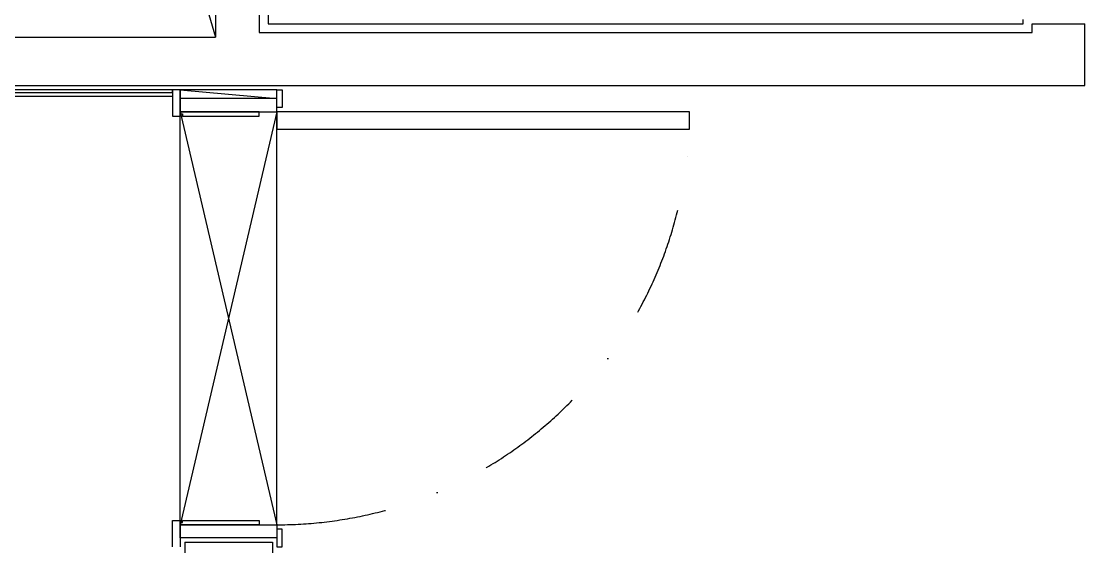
# Model space of a CAD drawing. Header units: millimetres. Extents: x -33000 to 294000, y 0 to 42408.
# Drawn here: x 18587 to 21010, y 15555 to 16750 of the extents above; entities that cross this region are included whole.
import ezdxf

# ---------------------------------------------------------------- set-up
doc = ezdxf.new("R2010")
doc.units = ezdxf.units.MM
doc.header["$LTSCALE"] = 50
doc.linetypes.add('DASHDOTX2', pattern=[2, 1, -0.5, 0, -0.5])
doc.layers.add('arch', color=8, linetype='Continuous')

msp = doc.modelspace()

# ---------------------------------------------------------------- linework, layer by layer
at = {"layer": 'arch'}
for p, q in [((18589.6, 18234.5), (19029.6, 16714.5)), ((19149.6, 18114.5), (19149.6, 16744.5)), ((19149.6, 16744.5), (20869.6, 16744.5)), ((20869.6, 16744.5), (20869.6, 16754.5)), ((18931.6, 16594.5), (17559.6, 16594.5)), ((18931.6, 16588.5), (18931.6, 16594.5)), ((18949.6, 16594.5), (18949.6, 16574.5)), ((19169.6, 16594.5), (18949.6, 16594.5)), ((18949.6, 16594.5), (19169.6, 16574.5)), ((19169.6, 16574.5), (19169.6, 16594.5)), ((19169.6, 16554.5), (19169.6, 16594.5)), ((19169.6, 16594.5), (19181.6, 16594.5)), ((19181.6, 16594.5), (19181.6, 16554.5)), ((17559.6, 16588.5), (18931.6, 16588.5)), ((17559.6, 16588.5), (18931.6, 16588.5)), ((18931.6, 16579.5), (17559.6, 16579.5)), ((18931.6, 16588.5), (18931.6, 16579.5)), ((19169.6, 16574.5), (18949.6, 16574.5)), ((18949.6, 16574.5), (18949.6, 16544.5)), ((19169.6, 16544.5), (19169.6, 16574.5)), ((18949.6, 16544.5), (19169.6, 16544.5)), ((18949.6, 16544.5), (18949.6, 16539.5)), ((19129.6, 16544.5), (18949.6, 16544.5)), ((18949.6, 15604.5), (18949.6, 16544.5)), ((18949.6, 16544.5), (19169.6, 15604.5)), ((19169.6, 16544.5), (18949.6, 15604.5)), ((19129.6, 16534.5), (19129.6, 16544.5)), ((19181.6, 16554.5), (19169.6, 16554.5)), ((19169.6, 15604.5), (19169.6, 16544.5)), ((18949.6, 16539.5), (18954.6, 16539.5)), ((18954.6, 16539.5), (18954.6, 16534.5)), ((18954.6, 16534.5), (19129.6, 16534.5)), ((18949.6, 15604.5), (18949.6, 15609.5)), ((18949.6, 15609.5), (18954.6, 15609.5)), ((18949.6, 15574.5), (18949.6, 15604.5)), ((18949.6, 15604.5), (19169.6, 15604.5)), ((19129.6, 15604.5), (18949.6, 15604.5)), ((18954.6, 15609.5), (18954.6, 15614.5)), ((18954.6, 15614.5), (19129.6, 15614.5)), ((19129.6, 15614.5), (19129.6, 15604.5)), ((19169.6, 15604.5), (19169.6, 15574.5)), ((19169.6, 15574.5), (18949.6, 15574.5)), ((19181.6, 15594.5), (19169.6, 15594.5)), ((19169.6, 15594.5), (19169.6, 15554.5)), ((19181.6, 15554.5), (19181.6, 15594.5)), ((18959.6, 15564.5), (18959.6, 12974.5)), ((18959.6, 15564.5), (19159.6, 15564.5)), ((19159.6, 15564.5), (19159.6, 12974.5)), ((19169.6, 15554.5), (19181.6, 15554.5))]:
    msp.add_line(p, q, dxfattribs=at)
at = {"layer": 'arch', "ltscale": 2}
for p, q in [((19029.6, 18234.5), (19029.6, 16714.5)), ((19129.6, 18134.5), (19129.6, 16724.5)), ((20889.6, 16724.5), (20889.6, 16744.5)), ((20889.6, 16744.5), (21009.6, 16744.5)), ((21009.6, 16604.5), (21009.6, 16744.5)), ((18489.6, 16714.5), (19029.6, 16714.5)), ((19129.6, 16724.5), (20889.6, 16724.5)), ((18489.6, 16604.5), (21009.6, 16604.5))]:
    msp.add_line(p, q, dxfattribs=at)
at = {"layer": 'arch', "linetype": 'Continuous', "ltscale": 4}
for p, q in [((18949.6, 16594.5), (18931.6, 16594.5)), ((18931.6, 16594.5), (18931.6, 16534.5)), ((18949.6, 16534.5), (18949.6, 16594.5)), ((20109.6, 16544.5), (19169.6, 16544.5)), ((19169.6, 16544.5), (19169.6, 16504.5)), ((20109.6, 16504.5), (20109.6, 16544.5)), ((18931.6, 16534.5), (18949.6, 16534.5)), ((19169.6, 16504.5), (20109.6, 16504.5)), ((18931.6, 15554.5), (18931.6, 15614.5)), ((18931.6, 15614.5), (18949.6, 15614.5)), ((18949.6, 15614.5), (18949.6, 15554.5))]:
    msp.add_line(p, q, dxfattribs=at)
at = {"layer": 'arch', "linetype": 'DASHDOTX2', "ltscale": 5}
msp.add_arc((19169.6, 16544.5), 940, 270, 360, dxfattribs=at)

doc.saveas('drawing.dxf')
